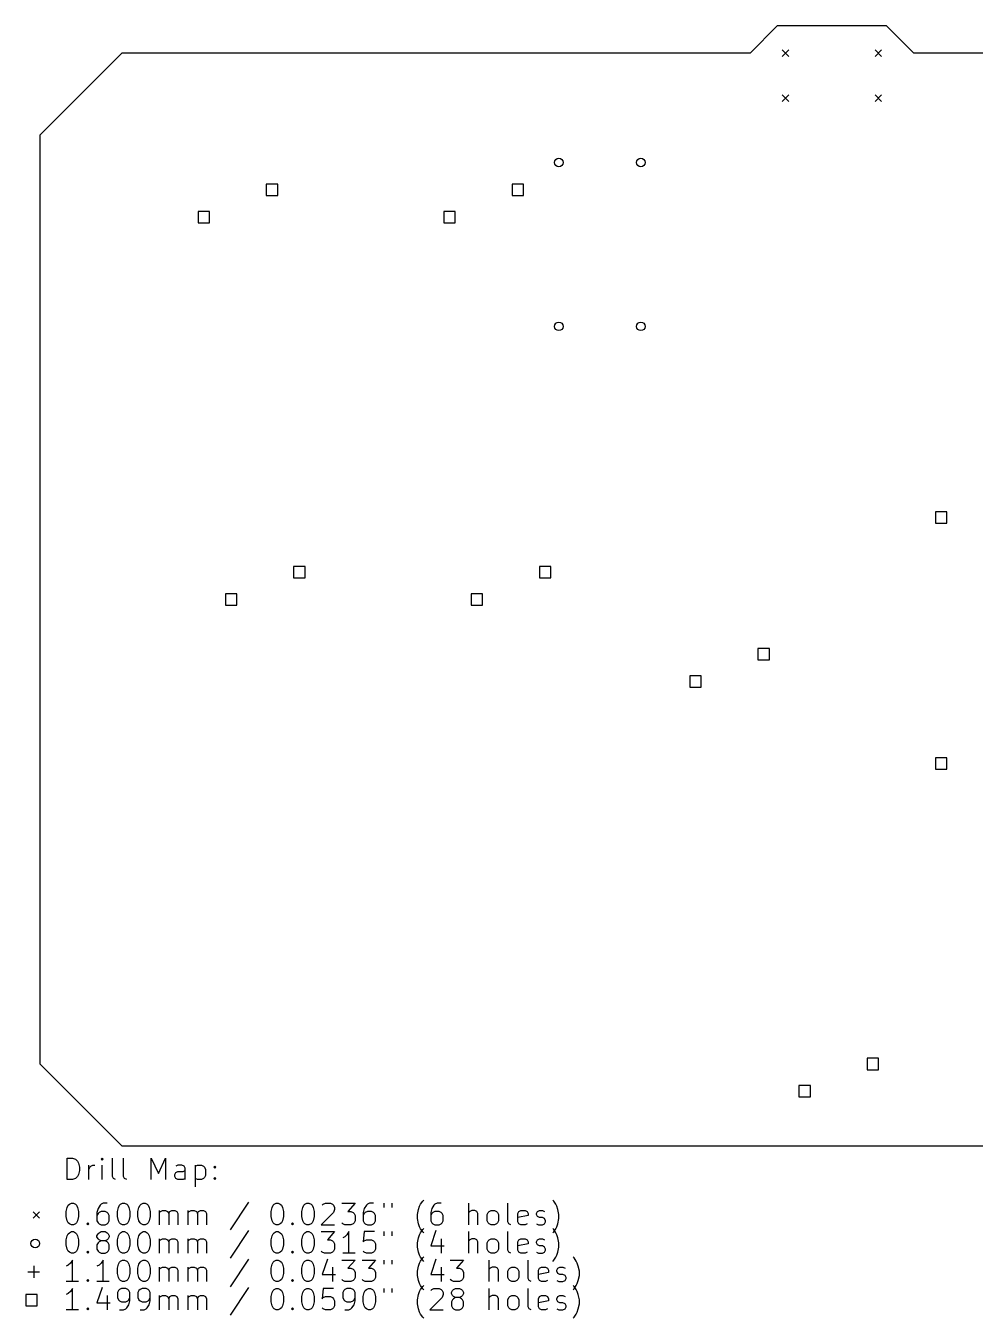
# Model space of a CAD drawing. Extents: x 77 to 254, y -153 to -33.
# Drawn here: x 77.4 to 165.7, y -153.2 to -33 of the extents above; entities that cross this region are included whole.
import ezdxf

# ---------------------------------------------------------------- set-up
doc = ezdxf.new("R2010")
doc.units = 0
doc.layers.add('BLACK', color=7, linetype='CONTINUOUS')

msp = doc.modelspace()

# ---------------------------------------------------------------- linework, layer by layer
at = {"layer": 'BLACK', "linetype": 'CONTINUOUS'}
for p, q in [((147.32, -33.02), (144.78, -35.56)), ((157.48, -33.02), (147.32, -33.02)), ((160.02, -35.56), (157.48, -33.02)), ((86.36, -35.56), (78.74, -43.18)), ((144.78, -35.56), (86.36, -35.56)), ((147.78, -35.26), (148.38, -35.86)), ((148.38, -35.26), (147.78, -35.86)), ((156.42, -35.26), (157.02, -35.86)), ((157.02, -35.26), (156.42, -35.86)), ((246.38, -35.56), (160.02, -35.56)), ((147.78, -39.44), (148.38, -40.04)), ((148.38, -39.44), (147.78, -40.04)), ((156.42, -39.44), (157.02, -40.04)), ((157.02, -39.44), (156.42, -40.04)), ((78.74, -43.18), (78.74, -129.54)), ((100.86, -47.7302), (99.8002, -47.7302)), ((99.8002, -47.7302), (99.8002, -48.7898)), ((100.86, -48.7898), (100.86, -47.7302)), ((123.72, -47.7302), (122.66, -47.7302)), ((122.66, -47.7302), (122.66, -48.7898)), ((123.72, -48.7898), (123.72, -47.7302)), ((99.8002, -48.7898), (100.86, -48.7898)), ((122.66, -48.7898), (123.72, -48.7898)), ((94.5098, -50.2702), (93.4502, -50.2702)), ((93.4502, -50.2702), (93.4502, -51.3298)), ((94.5098, -51.3298), (94.5098, -50.2702)), ((117.37, -50.2702), (116.31, -50.2702)), ((116.31, -50.2702), (116.31, -51.3298)), ((117.37, -51.3298), (117.37, -50.2702)), ((93.4502, -51.3298), (94.5098, -51.3298)), ((116.31, -51.3298), (117.37, -51.3298)), ((163.09, -78.2102), (162.03, -78.2102)), ((162.03, -78.2102), (162.03, -79.2698)), ((162.03, -79.2698), (163.09, -79.2698)), ((163.09, -79.2698), (163.09, -78.2102)), ((103.4, -83.2902), (102.34, -83.2902)), ((102.34, -83.2902), (102.34, -84.3498)), ((103.4, -84.3498), (103.4, -83.2902)), ((126.26, -83.2902), (125.2, -83.2902)), ((125.2, -83.2902), (125.2, -84.3498)), ((126.26, -84.3498), (126.26, -83.2902)), ((102.34, -84.3498), (103.4, -84.3498)), ((125.2, -84.3498), (126.26, -84.3498)), ((97.0498, -85.8302), (95.9902, -85.8302)), ((95.9902, -85.8302), (95.9902, -86.8898)), ((97.0498, -86.8898), (97.0498, -85.8302)), ((119.91, -85.8302), (118.85, -85.8302)), ((118.85, -85.8302), (118.85, -86.8898)), ((119.91, -86.8898), (119.91, -85.8302)), ((95.9902, -86.8898), (97.0498, -86.8898)), ((118.85, -86.8898), (119.91, -86.8898)), ((146.58, -90.9102), (145.52, -90.9102)), ((145.52, -90.9102), (145.52, -91.9698)), ((146.58, -91.9698), (146.58, -90.9102)), ((145.52, -91.9698), (146.58, -91.9698)), ((140.23, -93.4502), (139.17, -93.4502)), ((139.17, -93.4502), (139.17, -94.5098)), ((140.23, -94.5098), (140.23, -93.4502)), ((139.17, -94.5098), (140.23, -94.5098)), ((163.09, -101.07), (162.03, -101.07)), ((162.03, -101.07), (162.03, -102.13)), ((163.09, -102.13), (163.09, -101.07)), ((162.03, -102.13), (163.09, -102.13)), ((78.74, -129.54), (86.36, -137.16)), ((156.74, -129.01), (155.68, -129.01)), ((155.68, -129.01), (155.68, -130.07)), ((156.74, -130.07), (156.74, -129.01)), ((155.68, -130.07), (156.74, -130.07)), ((150.39, -131.55), (149.33, -131.55)), ((149.33, -131.55), (149.33, -132.61)), ((150.39, -132.61), (150.39, -131.55)), ((149.33, -132.61), (150.39, -132.61)), ((86.36, -137.16), (246.38, -137.16)), ((81.2912, -140.29), (81.2912, -138.29)), ((81.2912, -138.29), (81.7674, -138.29)), ((81.7674, -138.29), (82.0531, -138.385)), ((82.0531, -138.385), (82.2436, -138.575)), ((82.2436, -138.575), (82.3388, -138.766)), ((82.3388, -138.766), (82.434, -139.147)), ((82.434, -139.147), (82.434, -139.433)), ((83.2912, -140.29), (83.2912, -138.956)), ((83.2912, -139.337), (83.3864, -139.147)), ((83.3864, -139.147), (83.4817, -139.052)), ((83.4817, -139.052), (83.6721, -138.956)), ((83.6721, -138.956), (83.8626, -138.956)), ((84.5293, -138.29), (84.434, -138.385)), ((84.434, -138.385), (84.5293, -138.48)), ((84.6245, -138.385), (84.5293, -138.29)), ((84.5293, -138.29), (84.5293, -138.48)), ((84.5293, -138.48), (84.6245, -138.385)), ((84.5293, -140.29), (84.5293, -138.956)), ((85.4817, -140.004), (85.4817, -138.29)), ((86.5293, -140.004), (86.5293, -138.29)), ((89.1007, -140.29), (89.1007, -138.29)), ((89.1007, -138.29), (89.7674, -139.718)), ((89.7674, -139.718), (90.434, -138.29)), ((90.434, -138.29), (90.434, -140.29)), ((91.5769, -138.956), (91.3864, -139.052)), ((91.9579, -138.956), (91.5769, -138.956)), ((92.1483, -139.052), (91.9579, -138.956)), ((92.2436, -139.242), (92.1483, -139.052)), ((92.2436, -140.29), (92.2436, -139.242)), ((93.196, -138.956), (93.196, -140.956)), ((93.196, -139.052), (93.3864, -138.956)), ((93.3864, -138.956), (93.7674, -138.956)), ((93.7674, -138.956), (93.9579, -139.052)), ((93.9579, -139.052), (94.0531, -139.147)), ((94.0531, -139.147), (94.1483, -139.337)), ((94.1483, -139.337), (94.1483, -139.909)), ((94.9102, -139.147), (95.0055, -139.052)), ((95.0055, -139.242), (94.9102, -139.147)), ((95.0055, -139.052), (95.1007, -139.147)), ((95.0055, -139.052), (95.0055, -139.242)), ((95.1007, -139.147), (95.0055, -139.242)), ((81.7674, -140.29), (81.2912, -140.29)), ((82.0531, -140.195), (81.7674, -140.29)), ((82.2436, -140.004), (82.0531, -140.195)), ((82.3388, -139.814), (82.2436, -140.004)), ((82.434, -139.433), (82.3388, -139.814)), ((85.5769, -140.195), (85.4817, -140.004)), ((85.7674, -140.29), (85.5769, -140.195)), ((86.6245, -140.195), (86.5293, -140.004)), ((86.815, -140.29), (86.6245, -140.195)), ((91.2912, -139.814), (91.3864, -139.623)), ((91.2912, -140.004), (91.2912, -139.814)), ((91.3864, -140.195), (91.2912, -140.004)), ((91.3864, -139.623), (91.5769, -139.528)), ((91.5769, -140.29), (91.3864, -140.195)), ((91.5769, -139.528), (92.0531, -139.528)), ((92.0531, -140.29), (91.5769, -140.29)), ((92.0531, -139.528), (92.2436, -139.433)), ((92.2436, -140.195), (92.0531, -140.29)), ((93.3864, -140.29), (93.196, -140.195)), ((93.7674, -140.29), (93.3864, -140.29)), ((93.9579, -140.195), (93.7674, -140.29)), ((94.0531, -140.099), (93.9579, -140.195)), ((94.1483, -139.909), (94.0531, -140.099)), ((94.9102, -140.195), (95.0055, -140.099)), ((95.0055, -140.29), (94.9102, -140.195)), ((95.0055, -140.099), (95.1007, -140.195)), ((95.0055, -140.099), (95.0055, -140.29)), ((95.1007, -140.195), (95.0055, -140.29)), ((81.196, -143.252), (81.2912, -142.871)), ((81.2912, -142.871), (81.3864, -142.68)), ((81.3864, -142.68), (81.4817, -142.585)), ((81.4817, -142.585), (81.6721, -142.49)), ((81.6721, -142.49), (81.8626, -142.49)), ((81.8626, -142.49), (82.0531, -142.585)), ((82.0531, -142.585), (82.1483, -142.68)), ((82.1483, -142.68), (82.2436, -142.871)), ((82.2436, -142.871), (82.3388, -143.252)), ((84.1483, -142.966), (84.0531, -143.347)), ((84.3388, -142.68), (84.1483, -142.966)), ((84.434, -142.585), (84.3388, -142.68)), ((84.6245, -142.49), (84.434, -142.585)), ((85.0055, -142.49), (84.6245, -142.49)), ((85.9579, -143.252), (86.0531, -142.871)), ((86.0531, -142.871), (86.1483, -142.68)), ((86.1483, -142.68), (86.2436, -142.585)), ((86.2436, -142.585), (86.434, -142.49)), ((86.434, -142.49), (86.6245, -142.49)), ((86.6245, -142.49), (86.815, -142.585)), ((86.815, -142.585), (86.9102, -142.68)), ((86.9102, -142.68), (87.0055, -142.871)), ((87.0055, -142.871), (87.1007, -143.252)), ((87.8626, -143.252), (87.9579, -142.871)), ((87.9579, -142.871), (88.0531, -142.68)), ((88.0531, -142.68), (88.1483, -142.585)), ((88.1483, -142.585), (88.3388, -142.49)), ((88.3388, -142.49), (88.5293, -142.49)), ((88.5293, -142.49), (88.7198, -142.585)), ((88.7198, -142.585), (88.815, -142.68)), ((88.815, -142.68), (88.9102, -142.871)), ((88.9102, -142.871), (89.0055, -143.252)), ((98.1483, -142.395), (96.434, -144.966)), ((100.244, -143.252), (100.339, -142.871)), ((100.339, -142.871), (100.434, -142.68)), ((100.434, -142.68), (100.529, -142.585)), ((100.529, -142.585), (100.72, -142.49)), ((100.72, -142.49), (100.91, -142.49)), ((100.91, -142.49), (101.101, -142.585)), ((101.101, -142.585), (101.196, -142.68)), ((101.196, -142.68), (101.291, -142.871)), ((101.291, -142.871), (101.386, -143.252)), ((103.101, -143.252), (103.196, -142.871)), ((103.196, -142.871), (103.291, -142.68)), ((103.291, -142.68), (103.386, -142.585)), ((103.386, -142.585), (103.577, -142.49)), ((103.577, -142.49), (103.767, -142.49)), ((103.767, -142.49), (103.958, -142.585)), ((103.958, -142.585), (104.053, -142.68)), ((104.053, -142.68), (104.148, -142.871)), ((104.148, -142.871), (104.244, -143.252)), ((105.005, -142.68), (105.101, -142.585)), ((105.101, -142.585), (105.291, -142.49)), ((105.291, -142.49), (105.767, -142.49)), ((105.767, -142.49), (105.958, -142.585)), ((105.958, -142.585), (106.053, -142.68)), ((106.053, -142.68), (106.148, -142.871)), ((106.148, -142.871), (106.148, -143.061)), ((106.815, -142.49), (108.053, -142.49)), ((108.053, -142.49), (107.386, -143.252)), ((108.91, -142.966), (108.815, -143.347)), ((109.101, -142.68), (108.91, -142.966)), ((109.196, -142.585), (109.101, -142.68)), ((109.386, -142.49), (109.196, -142.585)), ((109.767, -142.49), (109.386, -142.49)), ((110.72, -142.49), (110.72, -142.871)), ((111.482, -142.49), (111.482, -142.871)), ((113.958, -143.061), (114.053, -142.775)), ((114.053, -142.775), (114.148, -142.585)), ((114.148, -142.585), (114.339, -142.299)), ((114.339, -142.299), (114.434, -142.204)), ((115.196, -142.966), (115.101, -143.347)), ((115.386, -142.68), (115.196, -142.966)), ((115.482, -142.585), (115.386, -142.68)), ((115.672, -142.49), (115.482, -142.585)), ((116.053, -142.49), (115.672, -142.49)), ((118.625, -144.49), (118.625, -142.49)), ((122.244, -144.204), (122.244, -142.49)), ((126.529, -142.299), (126.434, -142.204)), ((126.72, -142.585), (126.529, -142.299)), ((126.815, -142.775), (126.72, -142.585)), ((126.91, -143.061), (126.815, -142.775)), ((78.115, -143.285), (78.715, -143.885)), ((78.715, -143.285), (78.115, -143.885)), ((81.196, -143.728), (81.196, -143.252)), ((81.2912, -144.109), (81.196, -143.728)), ((81.3864, -144.299), (81.2912, -144.109)), ((82.2436, -144.109), (82.1483, -144.299)), ((82.3388, -143.728), (82.2436, -144.109)), ((82.3388, -143.252), (82.3388, -143.728)), ((84.0531, -143.347), (84.0531, -144.109)), ((84.1483, -143.442), (84.0531, -143.633)), ((84.0531, -144.109), (84.1483, -144.299)), ((84.2436, -143.347), (84.1483, -143.442)), ((84.434, -143.252), (84.2436, -143.347)), ((84.815, -143.252), (84.434, -143.252)), ((85.0055, -143.347), (84.815, -143.252)), ((85.1007, -143.442), (85.0055, -143.347)), ((85.196, -143.633), (85.1007, -143.442)), ((85.1007, -144.299), (85.196, -144.109)), ((85.196, -144.109), (85.196, -143.633)), ((85.9579, -143.728), (85.9579, -143.252)), ((86.0531, -144.109), (85.9579, -143.728)), ((86.1483, -144.299), (86.0531, -144.109)), ((87.0055, -144.109), (86.9102, -144.299)), ((87.1007, -143.728), (87.0055, -144.109)), ((87.1007, -143.252), (87.1007, -143.728)), ((87.8626, -143.728), (87.8626, -143.252)), ((87.9579, -144.109), (87.8626, -143.728)), ((88.0531, -144.299), (87.9579, -144.109)), ((88.9102, -144.109), (88.815, -144.299)), ((89.0055, -143.728), (88.9102, -144.109)), ((89.0055, -143.252), (89.0055, -143.728)), ((89.8626, -144.49), (89.8626, -143.156)), ((89.8626, -143.347), (89.9579, -143.252)), ((89.9579, -143.252), (90.1483, -143.156)), ((90.1483, -143.156), (90.434, -143.156)), ((90.434, -143.156), (90.6245, -143.252)), ((90.6245, -143.252), (90.7198, -143.442)), ((90.7198, -143.442), (90.815, -143.252)), ((90.7198, -143.442), (90.7198, -144.49)), ((90.815, -143.252), (91.0055, -143.156)), ((91.0055, -143.156), (91.2912, -143.156)), ((91.2912, -143.156), (91.4817, -143.252)), ((91.4817, -143.252), (91.5769, -143.442)), ((91.5769, -143.442), (91.5769, -144.49)), ((92.5293, -144.49), (92.5293, -143.156)), ((92.5293, -143.347), (92.6245, -143.252)), ((92.6245, -143.252), (92.815, -143.156)), ((92.815, -143.156), (93.1007, -143.156)), ((93.1007, -143.156), (93.2912, -143.252)), ((93.2912, -143.252), (93.3864, -143.442)), ((93.3864, -143.442), (93.4817, -143.252)), ((93.3864, -143.442), (93.3864, -144.49)), ((93.4817, -143.252), (93.6721, -143.156)), ((93.6721, -143.156), (93.9579, -143.156)), ((93.9579, -143.156), (94.1483, -143.252)), ((94.1483, -143.252), (94.2436, -143.442)), ((94.2436, -143.442), (94.2436, -144.49)), ((100.244, -143.728), (100.244, -143.252)), ((100.339, -144.109), (100.244, -143.728)), ((100.434, -144.299), (100.339, -144.109)), ((101.291, -144.109), (101.196, -144.299)), ((101.386, -143.728), (101.291, -144.109)), ((101.386, -143.252), (101.386, -143.728)), ((103.101, -143.728), (103.101, -143.252)), ((103.196, -144.109), (103.101, -143.728)), ((103.291, -144.299), (103.196, -144.109)), ((104.148, -144.109), (104.053, -144.299)), ((104.244, -143.728), (104.148, -144.109)), ((104.244, -143.252), (104.244, -143.728)), ((106.053, -143.347), (104.91, -144.49)), ((106.148, -143.061), (106.053, -143.347)), ((107.386, -143.252), (107.672, -143.252)), ((107.672, -143.252), (107.863, -143.347)), ((107.863, -143.347), (107.958, -143.442)), ((107.958, -143.442), (108.053, -143.633)), ((108.053, -144.109), (107.958, -144.299)), ((108.053, -143.633), (108.053, -144.109)), ((108.815, -143.347), (108.815, -144.109)), ((108.91, -143.442), (108.815, -143.633)), ((108.815, -144.109), (108.91, -144.299)), ((109.005, -143.347), (108.91, -143.442)), ((109.196, -143.252), (109.005, -143.347)), ((109.577, -143.252), (109.196, -143.252)), ((109.767, -143.347), (109.577, -143.252)), ((109.863, -143.442), (109.767, -143.347)), ((109.958, -143.633), (109.863, -143.442)), ((109.863, -144.299), (109.958, -144.109)), ((109.958, -144.109), (109.958, -143.633)), ((113.863, -143.537), (113.958, -143.061)), ((113.863, -143.918), (113.863, -143.537)), ((113.958, -144.395), (113.863, -143.918)), ((115.101, -143.347), (115.101, -144.109)), ((115.196, -143.442), (115.101, -143.633)), ((115.101, -144.109), (115.196, -144.299)), ((115.291, -143.347), (115.196, -143.442)), ((115.482, -143.252), (115.291, -143.347)), ((115.863, -143.252), (115.482, -143.252)), ((116.053, -143.347), (115.863, -143.252)), ((116.148, -143.442), (116.053, -143.347)), ((116.244, -143.633), (116.148, -143.442)), ((116.148, -144.299), (116.244, -144.109)), ((116.244, -144.109), (116.244, -143.633)), ((118.72, -143.252), (118.625, -143.347)), ((118.91, -143.156), (118.72, -143.252)), ((119.196, -143.156), (118.91, -143.156)), ((119.386, -143.252), (119.196, -143.156)), ((119.482, -143.442), (119.386, -143.252)), ((119.482, -144.49), (119.482, -143.442)), ((120.339, -143.537), (120.434, -143.347)), ((120.339, -144.109), (120.339, -143.537)), ((120.434, -144.299), (120.339, -144.109)), ((120.434, -143.347), (120.529, -143.252)), ((120.529, -143.252), (120.72, -143.156)), ((120.72, -143.156), (121.005, -143.156)), ((121.005, -143.156), (121.196, -143.252)), ((121.196, -143.252), (121.291, -143.347)), ((121.291, -143.347), (121.386, -143.537)), ((121.386, -144.109), (121.291, -144.299)), ((121.386, -143.537), (121.386, -144.109)), ((123.196, -143.442), (123.291, -143.252)), ((123.196, -144.204), (123.196, -143.442)), ((124.148, -143.633), (123.196, -143.823)), ((123.291, -143.252), (123.482, -143.156)), ((123.482, -143.156), (123.863, -143.156)), ((123.863, -143.156), (124.053, -143.252)), ((124.053, -143.252), (124.148, -143.442)), ((124.148, -143.442), (124.148, -143.633)), ((124.91, -143.442), (125.005, -143.252)), ((124.91, -143.537), (124.91, -143.442)), ((125.005, -143.728), (124.91, -143.537)), ((125.005, -143.252), (125.196, -143.156)), ((125.196, -143.823), (125.005, -143.728)), ((125.196, -143.156), (125.482, -143.156)), ((125.482, -143.823), (125.196, -143.823)), ((125.482, -143.156), (125.672, -143.252)), ((125.672, -143.918), (125.482, -143.823)), ((125.767, -144.109), (125.672, -143.918)), ((125.767, -144.204), (125.767, -144.109)), ((127.005, -143.537), (126.91, -143.061)), ((126.91, -144.395), (127.005, -143.918)), ((127.005, -143.918), (127.005, -143.537)), ((81.2912, -145.511), (81.3864, -145.32)), ((81.4817, -144.395), (81.3864, -144.299)), ((81.3864, -145.32), (81.4817, -145.225)), ((81.6721, -144.49), (81.4817, -144.395)), ((81.4817, -145.225), (81.6721, -145.13)), ((81.8626, -144.49), (81.6721, -144.49)), ((81.6721, -145.13), (81.8626, -145.13)), ((82.0531, -144.395), (81.8626, -144.49)), ((81.8626, -145.13), (82.0531, -145.225)), ((82.1483, -144.299), (82.0531, -144.395)), ((82.0531, -145.225), (82.1483, -145.32)), ((82.1483, -145.32), (82.2436, -145.511)), ((83.1007, -144.395), (83.196, -144.299)), ((83.196, -144.49), (83.1007, -144.395)), ((83.196, -144.299), (83.2912, -144.395)), ((83.196, -144.299), (83.196, -144.49)), ((83.2912, -144.395), (83.196, -144.49)), ((84.0531, -145.511), (84.1483, -145.32)), ((84.1483, -144.299), (84.2436, -144.395)), ((84.1483, -145.32), (84.2436, -145.225)), ((84.2436, -144.395), (84.434, -144.49)), ((84.2436, -145.225), (84.434, -145.13)), ((84.434, -144.49), (84.815, -144.49)), ((84.434, -145.13), (84.815, -145.13)), ((84.815, -144.49), (85.0055, -144.395)), ((84.815, -145.13), (85.0055, -145.225)), ((85.0055, -144.395), (85.1007, -144.299)), ((85.0055, -145.225), (85.1007, -145.32)), ((85.1007, -145.32), (85.196, -145.511)), ((86.0531, -145.511), (86.1483, -145.32)), ((86.2436, -144.395), (86.1483, -144.299)), ((86.1483, -145.32), (86.2436, -145.225)), ((86.434, -144.49), (86.2436, -144.395)), ((86.2436, -145.225), (86.434, -145.13)), ((86.6245, -144.49), (86.434, -144.49)), ((86.434, -145.13), (86.6245, -145.13)), ((86.815, -144.395), (86.6245, -144.49)), ((86.6245, -145.13), (86.815, -145.225)), ((86.9102, -144.299), (86.815, -144.395)), ((86.815, -145.225), (86.9102, -145.32)), ((86.9102, -145.32), (87.0055, -145.511)), ((87.9579, -145.511), (88.0531, -145.32)), ((88.1483, -144.395), (88.0531, -144.299)), ((88.0531, -145.32), (88.1483, -145.225)), ((88.3388, -144.49), (88.1483, -144.395)), ((88.1483, -145.225), (88.3388, -145.13)), ((88.5293, -144.49), (88.3388, -144.49)), ((88.3388, -145.13), (88.5293, -145.13)), ((88.7198, -144.395), (88.5293, -144.49)), ((88.5293, -145.13), (88.7198, -145.225)), ((88.815, -144.299), (88.7198, -144.395)), ((88.7198, -145.225), (88.815, -145.32)), ((88.815, -145.32), (88.9102, -145.511)), ((98.1483, -145.035), (96.434, -147.606)), ((100.339, -145.511), (100.434, -145.32)), ((100.529, -144.395), (100.434, -144.299)), ((100.434, -145.32), (100.529, -145.225)), ((100.72, -144.49), (100.529, -144.395)), ((100.529, -145.225), (100.72, -145.13)), ((100.91, -144.49), (100.72, -144.49)), ((100.72, -145.13), (100.91, -145.13)), ((101.101, -144.395), (100.91, -144.49)), ((100.91, -145.13), (101.101, -145.225)), ((101.196, -144.299), (101.101, -144.395)), ((101.101, -145.225), (101.196, -145.32)), ((101.196, -145.32), (101.291, -145.511)), ((102.148, -144.395), (102.244, -144.299)), ((102.244, -144.49), (102.148, -144.395)), ((102.244, -144.299), (102.339, -144.395)), ((102.244, -144.299), (102.244, -144.49)), ((102.339, -144.395), (102.244, -144.49)), ((103.196, -145.511), (103.291, -145.32)), ((103.386, -144.395), (103.291, -144.299)), ((103.291, -145.32), (103.386, -145.225)), ((103.577, -144.49), (103.386, -144.395)), ((103.386, -145.225), (103.577, -145.13)), ((103.767, -144.49), (103.577, -144.49)), ((103.577, -145.13), (103.767, -145.13)), ((103.958, -144.395), (103.767, -144.49)), ((103.767, -145.13), (103.958, -145.225)), ((104.053, -144.299), (103.958, -144.395)), ((103.958, -145.225), (104.053, -145.32)), ((104.053, -145.32), (104.148, -145.511)), ((104.91, -144.49), (106.148, -144.49)), ((104.91, -145.13), (106.148, -145.13)), ((106.148, -145.13), (105.482, -145.892)), ((106.91, -144.395), (106.815, -144.299)), ((107.101, -144.49), (106.91, -144.395)), ((107.672, -144.49), (107.101, -144.49)), ((107.482, -145.13), (107.291, -145.415)), ((107.482, -147.13), (107.482, -145.13)), ((107.863, -144.395), (107.672, -144.49)), ((107.958, -144.299), (107.863, -144.395)), ((108.91, -145.13), (108.815, -146.082)), ((108.91, -144.299), (109.005, -144.395)), ((109.863, -145.13), (108.91, -145.13)), ((109.005, -144.395), (109.196, -144.49)), ((109.196, -144.49), (109.577, -144.49)), ((109.577, -144.49), (109.767, -144.395)), ((109.767, -144.395), (109.863, -144.299)), ((110.72, -145.13), (110.72, -145.511)), ((111.482, -145.13), (111.482, -145.511)), ((114.053, -144.68), (113.958, -144.395)), ((114.148, -144.871), (114.053, -144.68)), ((114.053, -145.415), (114.148, -145.225)), ((114.339, -145.156), (114.148, -144.871)), ((114.148, -145.225), (114.339, -144.939)), ((114.339, -144.939), (114.434, -144.844)), ((114.434, -145.252), (114.339, -145.156)), ((115.577, -145.035), (115.101, -146.463)), ((115.196, -144.299), (115.291, -144.395)), ((115.291, -144.395), (115.482, -144.49)), ((115.482, -144.49), (115.863, -144.49)), ((115.863, -144.49), (116.053, -144.395)), ((116.053, -144.395), (116.148, -144.299)), ((118.625, -147.13), (118.625, -145.13)), ((120.529, -144.395), (120.434, -144.299)), ((120.72, -144.49), (120.529, -144.395)), ((121.005, -144.49), (120.72, -144.49)), ((121.196, -144.395), (121.005, -144.49)), ((121.291, -144.299), (121.196, -144.395)), ((122.339, -144.395), (122.244, -144.204)), ((122.244, -146.844), (122.244, -145.13)), ((122.529, -144.49), (122.339, -144.395)), ((123.291, -144.395), (123.196, -144.204)), ((123.482, -144.49), (123.291, -144.395)), ((123.863, -144.49), (123.482, -144.49)), ((124.053, -144.395), (123.863, -144.49)), ((124.91, -144.395), (125.101, -144.49)), ((125.101, -144.49), (125.482, -144.49)), ((125.482, -144.49), (125.672, -144.395)), ((125.672, -144.395), (125.767, -144.204)), ((126.529, -144.939), (126.434, -144.844)), ((126.434, -145.252), (126.529, -145.156)), ((126.529, -145.156), (126.72, -144.871)), ((126.72, -145.225), (126.529, -144.939)), ((126.72, -144.871), (126.815, -144.68)), ((126.815, -145.415), (126.72, -145.225)), ((126.815, -144.68), (126.91, -144.395)), ((81.196, -145.892), (81.2912, -145.511)), ((81.196, -146.368), (81.196, -145.892)), ((81.2912, -146.749), (81.196, -146.368)), ((82.2436, -145.511), (82.3388, -145.892)), ((82.3388, -146.368), (82.2436, -146.749)), ((82.3388, -145.892), (82.3388, -146.368)), ((84.0531, -145.606), (84.0531, -145.511)), ((84.1483, -145.796), (84.0531, -145.606)), ((84.1483, -146.177), (84.0531, -146.368)), ((84.0531, -146.368), (84.0531, -146.749)), ((84.2436, -145.892), (84.1483, -145.796)), ((84.2436, -146.082), (84.1483, -146.177)), ((84.434, -145.987), (84.2436, -145.892)), ((84.434, -145.987), (84.2436, -146.082)), ((84.815, -145.987), (84.434, -145.987)), ((85.0055, -145.892), (84.815, -145.987)), ((85.0055, -146.082), (84.815, -145.987)), ((85.1007, -145.796), (85.0055, -145.892)), ((85.1007, -146.177), (85.0055, -146.082)), ((85.196, -145.606), (85.1007, -145.796)), ((85.196, -146.368), (85.1007, -146.177)), ((85.196, -145.511), (85.196, -145.606)), ((85.196, -146.749), (85.196, -146.368)), ((85.9579, -145.892), (86.0531, -145.511)), ((85.9579, -146.368), (85.9579, -145.892)), ((86.0531, -146.749), (85.9579, -146.368)), ((87.0055, -145.511), (87.1007, -145.892)), ((87.1007, -146.368), (87.0055, -146.749)), ((87.1007, -145.892), (87.1007, -146.368)), ((87.8626, -145.892), (87.9579, -145.511)), ((87.8626, -146.368), (87.8626, -145.892)), ((87.9579, -146.749), (87.8626, -146.368)), ((88.9102, -145.511), (89.0055, -145.892)), ((89.0055, -146.368), (88.9102, -146.749)), ((89.0055, -145.892), (89.0055, -146.368)), ((89.8626, -147.13), (89.8626, -145.796)), ((89.8626, -145.987), (89.9579, -145.892)), ((89.9579, -145.892), (90.1483, -145.796)), ((90.1483, -145.796), (90.434, -145.796)), ((90.434, -145.796), (90.6245, -145.892)), ((90.6245, -145.892), (90.7198, -146.082)), ((90.7198, -146.082), (90.815, -145.892)), ((90.7198, -146.082), (90.7198, -147.13)), ((90.815, -145.892), (91.0055, -145.796)), ((91.0055, -145.796), (91.2912, -145.796)), ((91.2912, -145.796), (91.4817, -145.892)), ((91.4817, -145.892), (91.5769, -146.082)), ((91.5769, -146.082), (91.5769, -147.13)), ((92.5293, -147.13), (92.5293, -145.796)), ((92.5293, -145.987), (92.6245, -145.892)), ((92.6245, -145.892), (92.815, -145.796)), ((92.815, -145.796), (93.1007, -145.796)), ((93.1007, -145.796), (93.2912, -145.892)), ((93.2912, -145.892), (93.3864, -146.082)), ((93.3864, -146.082), (93.4817, -145.892)), ((93.3864, -146.082), (93.3864, -147.13)), ((93.4817, -145.892), (93.6721, -145.796)), ((93.6721, -145.796), (93.9579, -145.796)), ((93.9579, -145.796), (94.1483, -145.892)), ((94.1483, -145.892), (94.2436, -146.082)), ((94.2436, -146.082), (94.2436, -147.13)), ((100.244, -145.892), (100.339, -145.511)), ((100.244, -146.368), (100.244, -145.892)), ((100.339, -146.749), (100.244, -146.368)), ((101.291, -145.511), (101.386, -145.892)), ((101.386, -146.368), (101.291, -146.749)), ((101.386, -145.892), (101.386, -146.368)), ((103.101, -145.892), (103.196, -145.511)), ((103.101, -146.368), (103.101, -145.892)), ((103.196, -146.749), (103.101, -146.368)), ((104.148, -145.511), (104.244, -145.892)), ((104.244, -146.368), (104.148, -146.749)), ((104.244, -145.892), (104.244, -146.368)), ((105.482, -145.892), (105.767, -145.892)), ((105.767, -145.892), (105.958, -145.987)), ((105.958, -145.987), (106.053, -146.082)), ((106.053, -146.082), (106.148, -146.273)), ((106.148, -146.273), (106.148, -146.749)), ((107.101, -145.606), (106.91, -145.701)), ((107.291, -145.415), (107.101, -145.606)), ((108.815, -146.082), (108.91, -145.987)), ((108.91, -145.987), (109.101, -145.892)), ((109.101, -145.892), (109.577, -145.892)), ((109.577, -145.892), (109.767, -145.987)), ((109.767, -145.987), (109.863, -146.082)), ((109.863, -146.082), (109.958, -146.273)), ((109.958, -146.273), (109.958, -146.749)), ((113.863, -146.177), (113.958, -145.701)), ((113.863, -146.558), (113.863, -146.177)), ((113.958, -147.035), (113.863, -146.558)), ((113.958, -145.701), (114.053, -145.415)), ((115.101, -146.463), (116.339, -146.463)), ((116.053, -145.796), (116.053, -147.13)), ((118.72, -145.892), (118.625, -145.987)), ((118.91, -145.796), (118.72, -145.892)), ((119.196, -145.796), (118.91, -145.796)), ((119.386, -145.892), (119.196, -145.796)), ((119.482, -146.082), (119.386, -145.892)), ((119.482, -147.13), (119.482, -146.082)), ((120.339, -146.177), (120.434, -145.987)), ((120.339, -146.749), (120.339, -146.177)), ((120.434, -145.987), (120.529, -145.892)), ((120.529, -145.892), (120.72, -145.796)), ((120.72, -145.796), (121.005, -145.796)), ((121.005, -145.796), (121.196, -145.892)), ((121.196, -145.892), (121.291, -145.987)), ((121.291, -145.987), (121.386, -146.177)), ((121.386, -146.177), (121.386, -146.749)), ((123.196, -146.082), (123.291, -145.892)), ((123.196, -146.844), (123.196, -146.082)), ((124.148, -146.273), (123.196, -146.463)), ((123.291, -145.892), (123.482, -145.796)), ((123.482, -145.796), (123.863, -145.796)), ((123.863, -145.796), (124.053, -145.892)), ((124.053, -145.892), (124.148, -146.082)), ((124.148, -146.082), (124.148, -146.273)), ((124.91, -146.082), (125.005, -145.892)), ((124.91, -146.177), (124.91, -146.082)), ((125.005, -146.368), (124.91, -146.177)), ((125.005, -145.892), (125.196, -145.796)), ((125.196, -146.463), (125.005, -146.368)), ((125.196, -145.796), (125.482, -145.796)), ((125.482, -146.463), (125.196, -146.463)), ((125.482, -145.796), (125.672, -145.892)), ((125.672, -146.558), (125.482, -146.463)), ((125.767, -146.749), (125.672, -146.558)), ((126.91, -145.701), (126.815, -145.415)), ((127.005, -146.177), (126.91, -145.701)), ((126.91, -147.035), (127.005, -146.558)), ((127.005, -146.558), (127.005, -146.177)), ((81.3864, -146.939), (81.2912, -146.749)), ((81.4817, -147.035), (81.3864, -146.939)), ((81.6721, -147.13), (81.4817, -147.035)), ((81.7674, -147.77), (81.5769, -148.055)), ((81.8626, -147.13), (81.6721, -147.13)), ((81.7674, -149.77), (81.7674, -147.77)), ((82.0531, -147.035), (81.8626, -147.13)), ((82.1483, -146.939), (82.0531, -147.035)), ((82.2436, -146.749), (82.1483, -146.939)), ((83.1007, -147.035), (83.196, -146.939)), ((83.196, -147.13), (83.1007, -147.035)), ((83.196, -146.939), (83.2912, -147.035)), ((83.196, -146.939), (83.196, -147.13)), ((83.2912, -147.035), (83.196, -147.13)), ((84.0531, -146.749), (84.1483, -146.939)), ((84.1483, -146.939), (84.2436, -147.035)), ((84.2436, -147.035), (84.434, -147.13)), ((84.434, -147.13), (84.815, -147.13)), ((84.6245, -147.77), (84.434, -148.055)), ((84.6245, -149.77), (84.6245, -147.77)), ((84.815, -147.13), (85.0055, -147.035)), ((85.0055, -147.035), (85.1007, -146.939)), ((85.1007, -146.939), (85.196, -146.749)), ((86.1483, -146.939), (86.0531, -146.749)), ((86.2436, -147.035), (86.1483, -146.939)), ((86.434, -147.13), (86.2436, -147.035)), ((86.2436, -147.865), (86.434, -147.77)), ((86.6245, -147.13), (86.434, -147.13)), ((86.434, -147.77), (86.6245, -147.77)), ((86.815, -147.035), (86.6245, -147.13)), ((86.6245, -147.77), (86.815, -147.865)), ((86.9102, -146.939), (86.815, -147.035)), ((87.0055, -146.749), (86.9102, -146.939)), ((88.0531, -146.939), (87.9579, -146.749)), ((88.1483, -147.035), (88.0531, -146.939)), ((88.3388, -147.13), (88.1483, -147.035)), ((88.1483, -147.865), (88.3388, -147.77)), ((88.5293, -147.13), (88.3388, -147.13)), ((88.3388, -147.77), (88.5293, -147.77)), ((88.7198, -147.035), (88.5293, -147.13)), ((88.5293, -147.77), (88.7198, -147.865)), ((88.815, -146.939), (88.7198, -147.035)), ((88.9102, -146.749), (88.815, -146.939)), ((98.1483, -147.675), (96.434, -150.246)), ((100.434, -146.939), (100.339, -146.749)), ((100.529, -147.035), (100.434, -146.939)), ((100.72, -147.13), (100.529, -147.035)), ((100.529, -147.865), (100.72, -147.77)), ((100.91, -147.13), (100.72, -147.13)), ((100.72, -147.77), (100.91, -147.77)), ((101.101, -147.035), (100.91, -147.13)), ((100.91, -147.77), (101.101, -147.865)), ((101.196, -146.939), (101.101, -147.035)), ((101.291, -146.749), (101.196, -146.939)), ((102.148, -147.035), (102.244, -146.939)), ((102.244, -147.13), (102.148, -147.035)), ((102.244, -146.939), (102.339, -147.035)), ((102.244, -146.939), (102.244, -147.13)), ((102.339, -147.035), (102.244, -147.13)), ((103.291, -146.939), (103.196, -146.749)), ((103.386, -147.035), (103.291, -146.939)), ((103.577, -147.13), (103.386, -147.035)), ((103.386, -147.865), (103.577, -147.77)), ((103.767, -147.13), (103.577, -147.13)), ((103.577, -147.77), (103.767, -147.77)), ((103.958, -147.035), (103.767, -147.13)), ((103.767, -147.77), (103.958, -147.865)), ((104.053, -146.939), (103.958, -147.035)), ((104.148, -146.749), (104.053, -146.939)), ((105.005, -147.035), (104.91, -146.939)), ((105.196, -147.13), (105.005, -147.035)), ((105.482, -147.675), (105.005, -149.103)), ((105.767, -147.13), (105.196, -147.13)), ((105.958, -147.035), (105.767, -147.13)), ((106.053, -146.939), (105.958, -147.035)), ((106.148, -146.749), (106.053, -146.939)), ((106.815, -147.77), (108.053, -147.77)), ((108.053, -147.13), (106.91, -147.13)), ((108.053, -147.77), (107.386, -148.532)), ((108.72, -147.77), (109.958, -147.77)), ((108.91, -147.035), (108.815, -146.939)), ((109.101, -147.13), (108.91, -147.035)), ((109.577, -147.13), (109.101, -147.13)), ((109.958, -147.77), (109.291, -148.532)), ((109.767, -147.035), (109.577, -147.13)), ((109.863, -146.939), (109.767, -147.035)), ((109.958, -146.749), (109.863, -146.939)), ((110.72, -147.77), (110.72, -148.151)), ((111.482, -147.77), (111.482, -148.151)), ((114.053, -147.32), (113.958, -147.035)), ((114.148, -147.511), (114.053, -147.32)), ((114.339, -147.796), (114.148, -147.511)), ((114.148, -147.865), (114.339, -147.579)), ((114.339, -147.579), (114.434, -147.484)), ((115.577, -147.675), (115.101, -149.103)), ((116.91, -147.77), (118.148, -147.77)), ((118.148, -147.77), (117.482, -148.532)), ((120.434, -146.939), (120.339, -146.749)), ((120.529, -147.035), (120.434, -146.939)), ((120.72, -147.13), (120.529, -147.035)), ((120.529, -149.77), (120.529, -147.77)), ((121.005, -147.13), (120.72, -147.13)), ((121.196, -147.035), (121.005, -147.13)), ((121.291, -146.939), (121.196, -147.035)), ((121.386, -146.749), (121.291, -146.939)), ((122.339, -147.035), (122.244, -146.844)), ((122.529, -147.13), (122.339, -147.035)), ((123.291, -147.035), (123.196, -146.844)), ((123.482, -147.13), (123.291, -147.035)), ((123.863, -147.13), (123.482, -147.13)), ((124.053, -147.035), (123.863, -147.13)), ((124.148, -149.484), (124.148, -147.77)), ((124.91, -147.035), (125.101, -147.13)), ((125.101, -147.13), (125.482, -147.13)), ((125.482, -147.13), (125.672, -147.035)), ((125.672, -147.035), (125.767, -146.844)), ((125.767, -146.844), (125.767, -146.749)), ((126.529, -147.796), (126.72, -147.511)), ((126.72, -147.511), (126.815, -147.32)), ((126.815, -147.32), (126.91, -147.035)), ((128.434, -147.579), (128.339, -147.484)), ((128.625, -147.865), (128.434, -147.579)), ((77.615, -148.865), (78.715, -148.865)), ((78.165, -148.315), (78.165, -149.415)), ((81.3864, -148.246), (81.196, -148.341)), ((81.5769, -148.055), (81.3864, -148.246)), ((84.2436, -148.246), (84.0531, -148.341)), ((84.434, -148.055), (84.2436, -148.246)), ((85.9579, -148.532), (86.0531, -148.151)), ((85.9579, -149.008), (85.9579, -148.532)), ((86.0531, -148.151), (86.1483, -147.96)), ((86.1483, -147.96), (86.2436, -147.865)), ((86.815, -147.865), (86.9102, -147.96)), ((86.9102, -147.96), (87.0055, -148.151)), ((87.0055, -148.151), (87.1007, -148.532)), ((87.1007, -148.532), (87.1007, -149.008)), ((87.8626, -148.532), (87.9579, -148.151)), ((87.8626, -149.008), (87.8626, -148.532)), ((87.9579, -148.151), (88.0531, -147.96)), ((88.0531, -147.96), (88.1483, -147.865)), ((88.7198, -147.865), (88.815, -147.96)), ((88.815, -147.96), (88.9102, -148.151)), ((88.9102, -148.151), (89.0055, -148.532)), ((89.0055, -148.532), (89.0055, -149.008)), ((89.8626, -149.77), (89.8626, -148.436)), ((89.8626, -148.627), (89.9579, -148.532)), ((89.9579, -148.532), (90.1483, -148.436)), ((90.1483, -148.436), (90.434, -148.436)), ((90.434, -148.436), (90.6245, -148.532)), ((90.6245, -148.532), (90.7198, -148.722)), ((90.7198, -148.722), (90.815, -148.532)), ((90.7198, -148.722), (90.7198, -149.77)), ((90.815, -148.532), (91.0055, -148.436)), ((91.0055, -148.436), (91.2912, -148.436)), ((91.2912, -148.436), (91.4817, -148.532)), ((91.4817, -148.532), (91.5769, -148.722)), ((91.5769, -148.722), (91.5769, -149.77)), ((92.5293, -149.77), (92.5293, -148.436)), ((92.5293, -148.627), (92.6245, -148.532)), ((92.6245, -148.532), (92.815, -148.436)), ((92.815, -148.436), (93.1007, -148.436)), ((93.1007, -148.436), (93.2912, -148.532)), ((93.2912, -148.532), (93.3864, -148.722)), ((93.3864, -148.722), (93.4817, -148.532)), ((93.3864, -148.722), (93.3864, -149.77)), ((93.4817, -148.532), (93.6721, -148.436)), ((93.6721, -148.436), (93.9579, -148.436)), ((93.9579, -148.436), (94.1483, -148.532)), ((94.1483, -148.532), (94.2436, -148.722)), ((94.2436, -148.722), (94.2436, -149.77)), ((100.244, -148.532), (100.339, -148.151)), ((100.244, -149.008), (100.244, -148.532)), ((100.339, -148.151), (100.434, -147.96)), ((100.434, -147.96), (100.529, -147.865)), ((101.101, -147.865), (101.196, -147.96)), ((101.196, -147.96), (101.291, -148.151)), ((101.291, -148.151), (101.386, -148.532)), ((101.386, -148.532), (101.386, -149.008)), ((103.101, -148.532), (103.196, -148.151)), ((103.101, -149.008), (103.101, -148.532)), ((103.196, -148.151), (103.291, -147.96)), ((103.291, -147.96), (103.386, -147.865)), ((103.958, -147.865), (104.053, -147.96)), ((104.053, -147.96), (104.148, -148.151)), ((104.148, -148.151), (104.244, -148.532)), ((104.244, -148.532), (104.244, -149.008)), ((105.958, -148.436), (105.958, -149.77)), ((107.386, -148.532), (107.672, -148.532)), ((107.672, -148.532), (107.863, -148.627)), ((107.863, -148.627), (107.958, -148.722)), ((107.958, -148.722), (108.053, -148.913)), ((108.053, -148.913), (108.053, -149.389)), ((109.291, -148.532), (109.577, -148.532)), ((109.577, -148.532), (109.767, -148.627)), ((109.767, -148.627), (109.863, -148.722)), ((109.863, -148.722), (109.958, -148.913)), ((109.958, -148.913), (109.958, -149.389)), ((113.863, -148.817), (113.958, -148.341)), ((113.863, -149.198), (113.863, -148.817)), ((113.958, -148.341), (114.053, -148.055)), ((114.053, -148.055), (114.148, -147.865)), ((114.434, -147.892), (114.339, -147.796)), ((116.053, -148.436), (116.053, -149.77)), ((117.482, -148.532), (117.767, -148.532)), ((117.767, -148.532), (117.958, -148.627)), ((117.958, -148.627), (118.053, -148.722)), ((118.053, -148.722), (118.148, -148.913)), ((118.148, -148.913), (118.148, -149.389)), ((120.625, -148.532), (120.529, -148.627)), ((120.815, -148.436), (120.625, -148.532)), ((121.101, -148.436), (120.815, -148.436)), ((121.291, -148.532), (121.101, -148.436)), ((121.386, -148.722), (121.291, -148.532)), ((121.386, -149.77), (121.386, -148.722)), ((122.244, -148.817), (122.339, -148.627)), ((122.244, -149.389), (122.244, -148.817)), ((122.339, -148.627), (122.434, -148.532)), ((122.434, -148.532), (122.625, -148.436)), ((122.625, -148.436), (122.91, -148.436)), ((122.91, -148.436), (123.101, -148.532)), ((123.101, -148.532), (123.196, -148.627)), ((123.196, -148.627), (123.291, -148.817)), ((123.291, -148.817), (123.291, -149.389)), ((125.101, -148.722), (125.196, -148.532)), ((125.101, -149.484), (125.101, -148.722)), ((126.053, -148.913), (125.101, -149.103)), ((125.196, -148.532), (125.386, -148.436)), ((125.386, -148.436), (125.767, -148.436)), ((125.767, -148.436), (125.958, -148.532)), ((125.958, -148.532), (126.053, -148.722)), ((126.053, -148.722), (126.053, -148.913)), ((126.434, -147.892), (126.529, -147.796)), ((126.815, -148.722), (126.91, -148.532)), ((126.815, -148.817), (126.815, -148.722)), ((126.91, -149.008), (126.815, -148.817)), ((126.91, -148.532), (127.101, -148.436)), ((127.101, -148.436), (127.386, -148.436)), ((127.386, -148.436), (127.577, -148.532)), ((128.72, -148.055), (128.625, -147.865)), ((128.815, -148.341), (128.72, -148.055)), ((128.91, -148.817), (128.815, -148.341)), ((128.91, -149.198), (128.91, -148.817)), ((82.3388, -149.77), (81.196, -149.77)), ((83.1007, -149.675), (83.196, -149.579)), ((83.196, -149.77), (83.1007, -149.675)), ((83.196, -149.579), (83.2912, -149.675)), ((83.196, -149.579), (83.196, -149.77)), ((83.2912, -149.675), (83.196, -149.77)), ((85.196, -149.77), (84.0531, -149.77)), ((86.0531, -149.389), (85.9579, -149.008)), ((86.1483, -149.579), (86.0531, -149.389)), ((86.2436, -149.675), (86.1483, -149.579)), ((86.434, -149.77), (86.2436, -149.675)), ((86.6245, -149.77), (86.434, -149.77)), ((86.815, -149.675), (86.6245, -149.77)), ((86.9102, -149.579), (86.815, -149.675)), ((87.0055, -149.389), (86.9102, -149.579)), ((87.1007, -149.008), (87.0055, -149.389)), ((87.9579, -149.389), (87.8626, -149.008)), ((88.0531, -149.579), (87.9579, -149.389)), ((88.1483, -149.675), (88.0531, -149.579)), ((88.3388, -149.77), (88.1483, -149.675)), ((88.5293, -149.77), (88.3388, -149.77)), ((88.7198, -149.675), (88.5293, -149.77)), ((88.815, -149.579), (88.7198, -149.675)), ((88.9102, -149.389), (88.815, -149.579)), ((89.0055, -149.008), (88.9102, -149.389)), ((100.339, -149.389), (100.244, -149.008)), ((100.434, -149.579), (100.339, -149.389)), ((100.529, -149.675), (100.434, -149.579)), ((100.72, -149.77), (100.529, -149.675)), ((100.91, -149.77), (100.72, -149.77)), ((101.101, -149.675), (100.91, -149.77)), ((101.196, -149.579), (101.101, -149.675)), ((101.291, -149.389), (101.196, -149.579)), ((101.386, -149.008), (101.291, -149.389)), ((102.148, -149.675), (102.244, -149.579)), ((102.244, -149.77), (102.148, -149.675)), ((102.244, -149.579), (102.339, -149.675)), ((102.244, -149.579), (102.244, -149.77)), ((102.339, -149.675), (102.244, -149.77)), ((103.196, -149.389), (103.101, -149.008)), ((103.291, -149.579), (103.196, -149.389)), ((103.386, -149.675), (103.291, -149.579)), ((103.577, -149.77), (103.386, -149.675)), ((103.767, -149.77), (103.577, -149.77)), ((103.958, -149.675), (103.767, -149.77)), ((104.053, -149.579), (103.958, -149.675)), ((104.148, -149.389), (104.053, -149.579)), ((104.244, -149.008), (104.148, -149.389)), ((105.005, -149.103), (106.244, -149.103)), ((106.91, -149.675), (106.815, -149.579)), ((107.101, -149.77), (106.91, -149.675)), ((107.672, -149.77), (107.101, -149.77)), ((107.863, -149.675), (107.672, -149.77)), ((107.958, -149.579), (107.863, -149.675)), ((108.053, -149.389), (107.958, -149.579)), ((108.815, -149.675), (108.72, -149.579)), ((109.005, -149.77), (108.815, -149.675)), ((109.577, -149.77), (109.005, -149.77)), ((109.767, -149.675), (109.577, -149.77)), ((109.863, -149.579), (109.767, -149.675)), ((109.958, -149.389), (109.863, -149.579)), ((113.958, -149.675), (113.863, -149.198)), ((114.053, -149.96), (113.958, -149.675)), ((114.148, -150.151), (114.053, -149.96)), ((114.339, -150.436), (114.148, -150.151)), ((114.339, -150.219), (114.434, -150.124)), ((115.101, -149.103), (116.339, -149.103)), ((117.005, -149.675), (116.91, -149.579)), ((117.196, -149.77), (117.005, -149.675)), ((117.767, -149.77), (117.196, -149.77)), ((117.958, -149.675), (117.767, -149.77)), ((118.053, -149.579), (117.958, -149.675)), ((118.148, -149.389), (118.053, -149.579)), ((122.339, -149.579), (122.244, -149.389)), ((122.434, -149.675), (122.339, -149.579)), ((122.625, -149.77), (122.434, -149.675)), ((122.91, -149.77), (122.625, -149.77)), ((123.101, -149.675), (122.91, -149.77)), ((123.196, -149.579), (123.101, -149.675)), ((123.291, -149.389), (123.196, -149.579)), ((124.244, -149.675), (124.148, -149.484)), ((124.434, -149.77), (124.244, -149.675)), ((125.196, -149.675), (125.101, -149.484)), ((125.386, -149.77), (125.196, -149.675)), ((125.767, -149.77), (125.386, -149.77)), ((125.958, -149.675), (125.767, -149.77)), ((126.815, -149.675), (127.005, -149.77)), ((127.101, -149.103), (126.91, -149.008)), ((127.005, -149.77), (127.386, -149.77)), ((127.386, -149.103), (127.101, -149.103)), ((127.577, -149.198), (127.386, -149.103)), ((127.386, -149.77), (127.577, -149.675)), ((127.672, -149.389), (127.577, -149.198)), ((127.577, -149.675), (127.672, -149.484)), ((127.672, -149.484), (127.672, -149.389)), ((128.434, -150.219), (128.339, -150.124)), ((128.434, -150.436), (128.625, -150.151)), ((128.625, -150.151), (128.72, -149.96)), ((128.72, -149.96), (128.815, -149.675)), ((128.815, -149.675), (128.91, -149.198)), ((78.4955, -150.975), (77.4359, -150.975)), ((77.4359, -150.975), (77.4359, -152.035)), ((78.4955, -152.035), (78.4955, -150.975)), ((81.3864, -150.886), (81.196, -150.981)), ((81.5769, -150.695), (81.3864, -150.886)), ((81.7674, -150.41), (81.5769, -150.695)), ((81.7674, -152.41), (81.7674, -150.41)), ((84.5293, -150.315), (84.0531, -151.743)), ((85.0055, -151.076), (85.0055, -152.41)), ((86.0531, -150.6), (85.9579, -150.791)), ((85.9579, -150.791), (85.9579, -151.267)), ((85.9579, -151.267), (86.0531, -151.457)), ((86.1483, -150.505), (86.0531, -150.6)), ((86.3388, -150.41), (86.1483, -150.505)), ((86.7198, -150.41), (86.3388, -150.41)), ((86.9102, -150.505), (86.7198, -150.41)), ((87.0055, -150.6), (86.9102, -150.505)), ((87.1007, -150.791), (87.0055, -150.6)), ((87.0055, -151.457), (87.1007, -151.267)), ((87.1007, -151.553), (87.1007, -150.791)), ((87.9579, -150.6), (87.8626, -150.791)), ((87.8626, -150.791), (87.8626, -151.267)), ((87.8626, -151.267), (87.9579, -151.457)), ((88.0531, -150.505), (87.9579, -150.6)), ((88.2436, -150.41), (88.0531, -150.505)), ((88.6245, -150.41), (88.2436, -150.41)), ((88.815, -150.505), (88.6245, -150.41)), ((88.9102, -150.6), (88.815, -150.505)), ((89.0055, -150.791), (88.9102, -150.6)), ((88.9102, -151.457), (89.0055, -151.267)), ((89.0055, -151.553), (89.0055, -150.791)), ((89.8626, -152.41), (89.8626, -151.076)), ((89.8626, -151.267), (89.9579, -151.172)), ((89.9579, -151.172), (90.1483, -151.076)), ((90.1483, -151.076), (90.434, -151.076)), ((90.434, -151.076), (90.6245, -151.172)), ((90.6245, -151.172), (90.7198, -151.362)), ((90.7198, -151.362), (90.815, -151.172)), ((90.7198, -151.362), (90.7198, -152.41)), ((90.815, -151.172), (91.0055, -151.076)), ((91.0055, -151.076), (91.2912, -151.076)), ((91.2912, -151.076), (91.4817, -151.172)), ((91.4817, -151.172), (91.5769, -151.362)), ((91.5769, -151.362), (91.5769, -152.41)), ((92.5293, -152.41), (92.5293, -151.076)), ((92.5293, -151.267), (92.6245, -151.172)), ((92.6245, -151.172), (92.815, -151.076)), ((92.815, -151.076), (93.1007, -151.076)), ((93.1007, -151.076), (93.2912, -151.172)), ((93.2912, -151.172), (93.3864, -151.362)), ((93.3864, -151.362), (93.4817, -151.172)), ((93.3864, -151.362), (93.3864, -152.41)), ((93.4817, -151.172), (93.6721, -151.076)), ((93.6721, -151.076), (93.9579, -151.076)), ((93.9579, -151.076), (94.1483, -151.172)), ((94.1483, -151.172), (94.2436, -151.362)), ((94.2436, -151.362), (94.2436, -152.41)), ((98.1483, -150.315), (96.434, -152.886)), ((100.244, -151.172), (100.339, -150.791)), ((100.244, -151.648), (100.244, -151.172)), ((100.339, -150.791), (100.434, -150.6)), ((100.434, -150.6), (100.529, -150.505)), ((100.529, -150.505), (100.72, -150.41)), ((100.72, -150.41), (100.91, -150.41)), ((100.91, -150.41), (101.101, -150.505)), ((101.101, -150.505), (101.196, -150.6)), ((101.196, -150.6), (101.291, -150.791)), ((101.291, -150.791), (101.386, -151.172)), ((101.386, -151.172), (101.386, -151.648)), ((103.101, -151.172), (103.196, -150.791)), ((103.101, -151.648), (103.101, -151.172)), ((103.196, -150.791), (103.291, -150.6)), ((103.291, -150.6), (103.386, -150.505)), ((103.386, -150.505), (103.577, -150.41)), ((103.577, -150.41), (103.767, -150.41)), ((103.767, -150.41), (103.958, -150.505)), ((103.958, -150.505), (104.053, -150.6)), ((104.053, -150.6), (104.148, -150.791)), ((104.148, -150.791), (104.244, -151.172)), ((104.244, -151.172), (104.244, -151.648)), ((105.101, -150.41), (105.005, -151.362)), ((105.005, -151.362), (105.101, -151.267)), ((106.053, -150.41), (105.101, -150.41)), ((105.101, -151.267), (105.291, -151.172)), ((105.291, -151.172), (105.767, -151.172)), ((105.767, -151.172), (105.958, -151.267)), ((105.958, -151.267), (106.053, -151.362)), ((106.053, -151.362), (106.148, -151.553)), ((107.005, -150.6), (106.91, -150.791)), ((106.91, -150.791), (106.91, -151.267)), ((106.91, -151.267), (107.005, -151.457)), ((107.101, -150.505), (107.005, -150.6)), ((107.291, -150.41), (107.101, -150.505)), ((107.672, -150.41), (107.291, -150.41)), ((107.863, -150.505), (107.672, -150.41)), ((107.958, -150.6), (107.863, -150.505)), ((108.053, -150.791), (107.958, -150.6)), ((107.958, -151.457), (108.053, -151.267)), ((108.053, -151.553), (108.053, -150.791)), ((108.815, -151.172), (108.91, -150.791)), ((108.815, -151.648), (108.815, -151.172)), ((108.91, -150.791), (109.005, -150.6)), ((109.005, -150.6), (109.101, -150.505)), ((109.101, -150.505), (109.291, -150.41)), ((109.291, -150.41), (109.482, -150.41)), ((109.482, -150.41), (109.672, -150.505)), ((109.672, -150.505), (109.767, -150.6)), ((109.767, -150.6), (109.863, -150.791)), ((109.863, -150.791), (109.958, -151.172)), ((109.958, -151.172), (109.958, -151.648)), ((110.72, -150.41), (110.72, -150.791)), ((111.482, -150.41), (111.482, -150.791)), ((113.863, -151.457), (113.958, -150.981)), ((113.958, -150.981), (114.053, -150.695)), ((114.053, -150.695), (114.148, -150.505)), ((114.148, -150.505), (114.339, -150.219)), ((114.434, -150.532), (114.339, -150.436)), ((116.148, -151.267), (115.005, -152.41)), ((115.101, -150.6), (115.196, -150.505)), ((115.196, -150.505), (115.386, -150.41)), ((115.386, -150.41), (115.863, -150.41)), ((115.863, -150.41), (116.053, -150.505)), ((116.053, -150.505), (116.148, -150.6)), ((116.148, -150.6), (116.244, -150.791)), ((116.244, -150.981), (116.148, -151.267)), ((116.244, -150.791), (116.244, -150.981)), ((117.005, -150.791), (117.101, -150.6)), ((117.005, -150.886), (117.005, -150.791)), ((117.101, -151.076), (117.005, -150.886)), ((117.101, -150.6), (117.196, -150.505)), ((117.196, -151.172), (117.101, -151.076)), ((117.196, -151.362), (117.101, -151.457)), ((117.196, -150.505), (117.386, -150.41)), ((117.386, -151.267), (117.196, -151.172)), ((117.386, -151.267), (117.196, -151.362)), ((117.386, -150.41), (117.767, -150.41)), ((117.767, -151.267), (117.386, -151.267)), ((117.767, -150.41), (117.958, -150.505)), ((117.958, -151.172), (117.767, -151.267)), ((117.958, -151.362), (117.767, -151.267)), ((117.958, -150.505), (118.053, -150.6)), ((118.053, -151.076), (117.958, -151.172)), ((118.053, -151.457), (117.958, -151.362)), ((118.053, -150.6), (118.148, -150.791)), ((118.148, -150.886), (118.053, -151.076)), ((118.148, -150.791), (118.148, -150.886)), ((120.529, -152.41), (120.529, -150.41)), ((120.625, -151.172), (120.529, -151.267)), ((120.815, -151.076), (120.625, -151.172)), ((121.101, -151.076), (120.815, -151.076)), ((121.291, -151.172), (121.101, -151.076)), ((121.386, -151.362), (121.291, -151.172)), ((121.386, -152.41), (121.386, -151.362)), ((122.244, -151.457), (122.339, -151.267)), ((122.339, -151.267), (122.434, -151.172)), ((122.434, -151.172), (122.625, -151.076)), ((122.625, -151.076), (122.91, -151.076)), ((122.91, -151.076), (123.101, -151.172)), ((123.101, -151.172), (123.196, -151.267)), ((123.196, -151.267), (123.291, -151.457)), ((124.148, -152.124), (124.148, -150.41)), ((125.101, -151.362), (125.196, -151.172)), ((125.101, -152.124), (125.101, -151.362)), ((125.196, -151.172), (125.386, -151.076)), ((125.386, -151.076), (125.767, -151.076)), ((125.767, -151.076), (125.958, -151.172)), ((125.958, -151.172), (126.053, -151.362)), ((126.053, -151.362), (126.053, -151.553)), ((126.815, -151.362), (126.91, -151.172)), ((126.815, -151.457), (126.815, -151.362)), ((126.91, -151.172), (127.101, -151.076)), ((127.101, -151.076), (127.386, -151.076)), ((127.386, -151.076), (127.577, -151.172)), ((128.339, -150.532), (128.434, -150.436)), ((128.625, -150.505), (128.434, -150.219)), ((128.72, -150.695), (128.625, -150.505)), ((128.815, -150.981), (128.72, -150.695)), ((128.91, -151.457), (128.815, -150.981)), ((77.4359, -152.035), (78.4955, -152.035)), ((82.3388, -152.41), (81.196, -152.41)), ((83.1007, -152.315), (83.196, -152.219)), ((83.196, -152.41), (83.1007, -152.315)), ((83.196, -152.219), (83.2912, -152.315)), ((83.196, -152.219), (83.196, -152.41)), ((83.2912, -152.315), (83.196, -152.41)), ((84.0531, -151.743), (85.2912, -151.743)), ((86.0531, -151.457), (86.1483, -151.553)), ((86.1483, -151.553), (86.3388, -151.648)), ((86.1483, -152.41), (86.5293, -152.41)), ((86.3388, -151.648), (86.7198, -151.648)), ((86.5293, -152.41), (86.7198, -152.315)), ((86.7198, -151.648), (86.9102, -151.553)), ((86.7198, -152.315), (86.815, -152.219)), ((86.815, -152.219), (87.0055, -151.934)), ((86.9102, -151.553), (87.0055, -151.457)), ((87.0055, -151.934), (87.1007, -151.553)), ((87.9579, -151.457), (88.0531, -151.553)), ((88.0531, -151.553), (88.2436, -151.648)), ((88.0531, -152.41), (88.434, -152.41)), ((88.2436, -151.648), (88.6245, -151.648)), ((88.434, -152.41), (88.6245, -152.315)), ((88.6245, -151.648), (88.815, -151.553)), ((88.6245, -152.315), (88.7198, -152.219)), ((88.7198, -152.219), (88.9102, -151.934)), ((88.815, -151.553), (88.9102, -151.457)), ((88.9102, -151.934), (89.0055, -151.553)), ((100.339, -152.029), (100.244, -151.648)), ((100.434, -152.219), (100.339, -152.029)), ((100.529, -152.315), (100.434, -152.219)), ((100.72, -152.41), (100.529, -152.315)), ((100.91, -152.41), (100.72, -152.41)), ((101.101, -152.315), (100.91, -152.41)), ((101.196, -152.219), (101.101, -152.315)), ((101.291, -152.029), (101.196, -152.219)), ((101.386, -151.648), (101.291, -152.029)), ((102.148, -152.315), (102.244, -152.219)), ((102.244, -152.41), (102.148, -152.315)), ((102.244, -152.219), (102.339, -152.315)), ((102.244, -152.219), (102.244, -152.41)), ((102.339, -152.315), (102.244, -152.41)), ((103.196, -152.029), (103.101, -151.648)), ((103.291, -152.219), (103.196, -152.029)), ((103.386, -152.315), (103.291, -152.219)), ((103.577, -152.41), (103.386, -152.315)), ((103.767, -152.41), (103.577, -152.41)), ((103.958, -152.315), (103.767, -152.41)), ((104.053, -152.219), (103.958, -152.315)), ((104.148, -152.029), (104.053, -152.219)), ((104.244, -151.648), (104.148, -152.029)), ((105.101, -152.315), (105.005, -152.219)), ((105.291, -152.41), (105.101, -152.315)), ((105.767, -152.41), (105.291, -152.41)), ((105.958, -152.315), (105.767, -152.41)), ((106.053, -152.219), (105.958, -152.315)), ((106.148, -152.029), (106.053, -152.219)), ((106.148, -151.553), (106.148, -152.029)), ((107.005, -151.457), (107.101, -151.553)), ((107.101, -151.553), (107.291, -151.648)), ((107.101, -152.41), (107.482, -152.41)), ((107.291, -151.648), (107.672, -151.648)), ((107.482, -152.41), (107.672, -152.315)), ((107.672, -151.648), (107.863, -151.553)), ((107.672, -152.315), (107.767, -152.219)), ((107.767, -152.219), (107.958, -151.934)), ((107.863, -151.553), (107.958, -151.457)), ((107.958, -151.934), (108.053, -151.553)), ((108.91, -152.029), (108.815, -151.648)), ((109.005, -152.219), (108.91, -152.029)), ((109.101, -152.315), (109.005, -152.219)), ((109.291, -152.41), (109.101, -152.315)), ((109.482, -152.41), (109.291, -152.41)), ((109.672, -152.315), (109.482, -152.41)), ((109.767, -152.219), (109.672, -152.315)), ((109.863, -152.029), (109.767, -152.219)), ((109.958, -151.648), (109.863, -152.029)), ((113.863, -151.838), (113.863, -151.457)), ((113.958, -152.315), (113.863, -151.838)), ((114.053, -152.6), (113.958, -152.315)), ((115.005, -152.41), (116.244, -152.41)), ((117.101, -151.457), (117.005, -151.648)), ((117.005, -151.648), (117.005, -152.029)), ((117.005, -152.029), (117.101, -152.219)), ((117.101, -152.219), (117.196, -152.315)), ((117.196, -152.315), (117.386, -152.41)), ((117.386, -152.41), (117.767, -152.41)), ((117.767, -152.41), (117.958, -152.315)), ((117.958, -152.315), (118.053, -152.219)), ((118.148, -151.648), (118.053, -151.457)), ((118.053, -152.219), (118.148, -152.029)), ((118.148, -152.029), (118.148, -151.648)), ((122.244, -152.029), (122.244, -151.457)), ((122.339, -152.219), (122.244, -152.029)), ((122.434, -152.315), (122.339, -152.219)), ((122.625, -152.41), (122.434, -152.315)), ((122.91, -152.41), (122.625, -152.41)), ((123.101, -152.315), (122.91, -152.41)), ((123.196, -152.219), (123.101, -152.315)), ((123.291, -152.029), (123.196, -152.219)), ((123.291, -151.457), (123.291, -152.029)), ((124.244, -152.315), (124.148, -152.124)), ((124.434, -152.41), (124.244, -152.315)), ((126.053, -151.553), (125.101, -151.743)), ((125.196, -152.315), (125.101, -152.124)), ((125.386, -152.41), (125.196, -152.315)), ((125.767, -152.41), (125.386, -152.41)), ((125.958, -152.315), (125.767, -152.41)), ((126.91, -151.648), (126.815, -151.457)), ((126.815, -152.315), (127.005, -152.41)), ((127.101, -151.743), (126.91, -151.648)), ((127.005, -152.41), (127.386, -152.41)), ((127.386, -151.743), (127.101, -151.743)), ((127.577, -151.838), (127.386, -151.743)), ((127.386, -152.41), (127.577, -152.315)), ((127.672, -152.029), (127.577, -151.838)), ((127.577, -152.315), (127.672, -152.124)), ((127.672, -152.124), (127.672, -152.029)), ((128.72, -152.6), (128.815, -152.315)), ((128.815, -152.315), (128.91, -151.838)), ((128.91, -151.838), (128.91, -151.457)), ((114.148, -152.791), (114.053, -152.6)), ((114.339, -153.076), (114.148, -152.791)), ((114.434, -153.172), (114.339, -153.076)), ((128.339, -153.172), (128.434, -153.076)), ((128.434, -153.076), (128.625, -152.791)), ((128.625, -152.791), (128.72, -152.6))]:
    msp.add_line(p, q, dxfattribs=at)
at = {"layer": 'BLACK'}
for centre in [(127, -45.72), (134.62, -45.72), (127, -60.96), (134.62, -60.96), (78.315, -146.225)]:
    msp.add_circle(centre, 0.4, dxfattribs=at)

doc.saveas('drawing.dxf')
